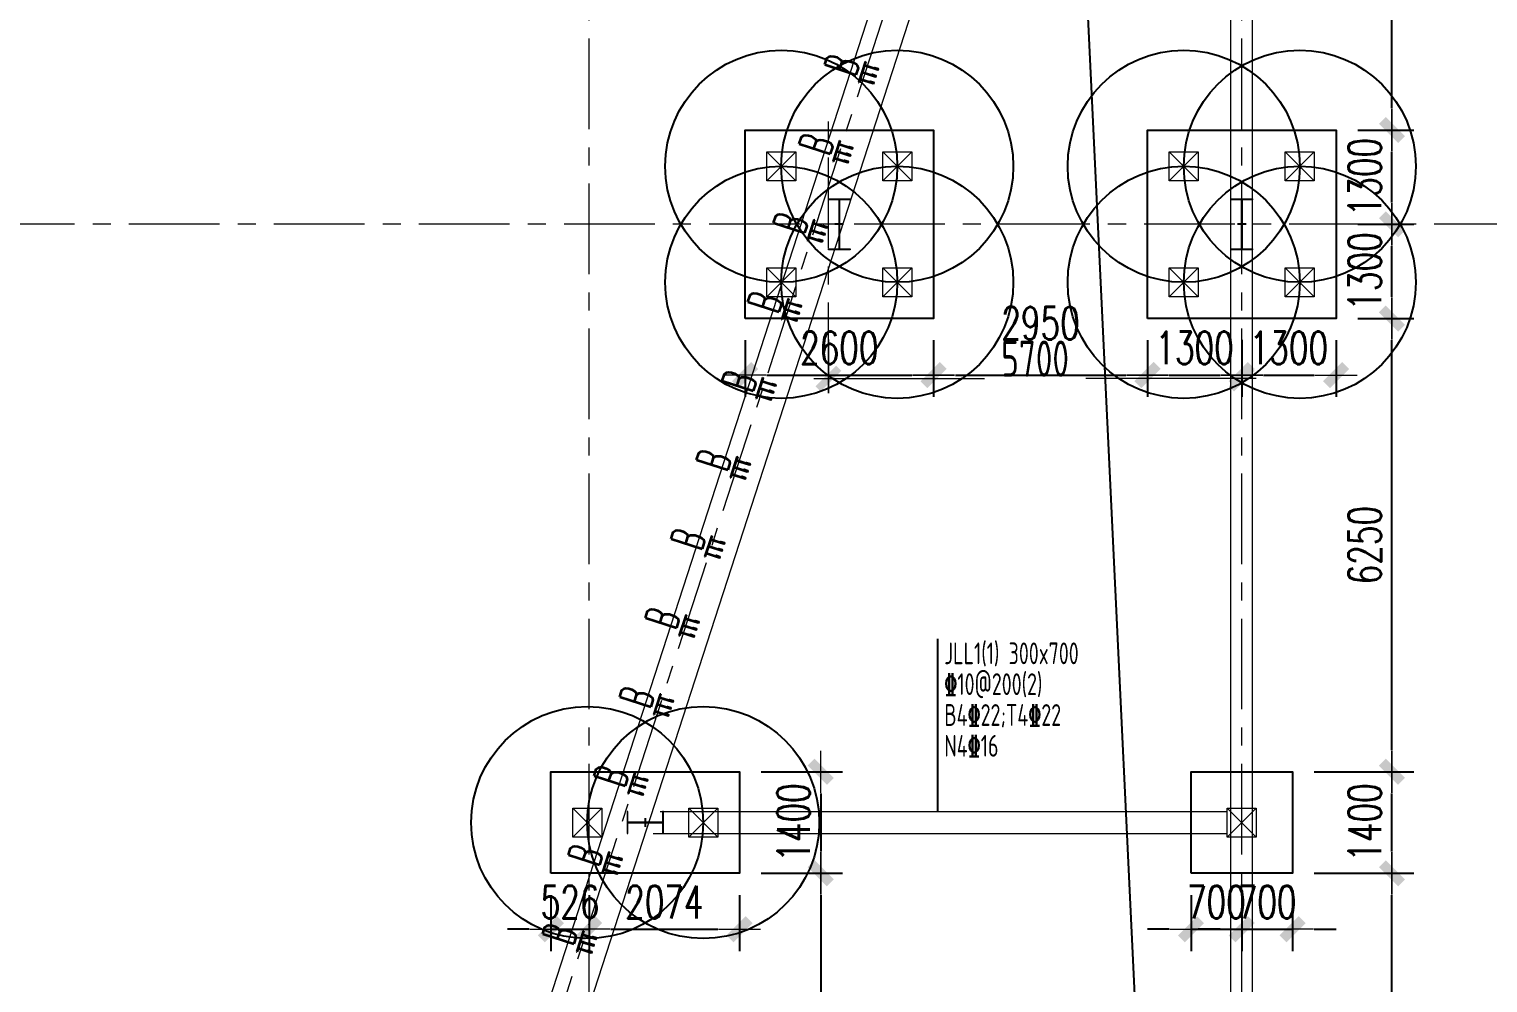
# Model space of a CAD drawing. Extents: x -1201378 to 2367219, y -619313 to 244905.
# Drawn here: x -235480 to -215365, y -8559 to 4593 of the extents above; entities that cross this region are included whole.
import ezdxf

# ---------------------------------------------------------------- set-up
doc = ezdxf.new("R2010")
doc.units = 0
doc.header["$LTSCALE"] = 1000
doc.linetypes.add('CENTER', pattern=[2, 1.25, -0.25, 0.25, -0.25])
doc.layers.get('0').update_dxf_attribs({"linetype": 'CONTINUOUS'})
doc.layers.get('Defpoints').update_dxf_attribs({"linetype": 'CONTINUOUS'})
for name, color, linetype in [('!ZN1-填充-8', 8, 'CONTINUOUS'), ('2钢材断面', 2, 'CONTINUOUS'), ('30预埋件', 30, 'CONTINUOUS'), ('40钢材投影', 40, 'CONTINUOUS'), ('ALT_CEN-0-30', 1, 'CENTER'), ('S-DOTE1', 140, 'CENTER'), ('S-HATCH1-W', 252, 'CONTINUOUS'), ('S-SKL-H', 151, 'CONTINUOUS'), ('结构轮廓线', 1, 'CONTINUOUS')]:
    doc.layers.add(name, color=color, linetype=linetype)
for name, color, linetype, lineweight in [('S-axis', 111, 'CONTINUOUS', 0), ('S-bkl', 4, 'CONTINUOUS', 0), ('S-col', 2, 'CONTINUOUS', 0), ('S-dim', 81, 'CONTINUOUS', 0), ('S-dote', 5, 'CENTER', 0), ('S-zhuang', 1, 'CONTINUOUS', 0)]:
    doc.layers.add(name, color=color, linetype=linetype, lineweight=lineweight)
doc.styles.add('DHTEXT-1', font='romans.shx', dxfattribs={"width": 0.7, "bigfont": 'chinese.shx'})
doc.styles.add('SS1', font='tj-romans1.shx', dxfattribs={"width": 0.7, "bigfont": 'tj-hztxt1.shx'})
doc.styles.add('TSSD_Dimension', font='tssdeng.shx', dxfattribs={"width": 0.7, "bigfont": 'hztxt.shx'})
doc.styles.add('样式 1', font='yjkeng.shx', dxfattribs={"width": 0.7, "height": 300, "bigfont": 'yjkchn.shx'})
doc.dimstyles.new('S-150-ARCHI', dxfattribs={"dimscale": 150, "dimtxt": 3, "dimasz": 2, "dimexe": 2, "dimexo": 2, "dimgap": 1, "dimtad": 1, "dimdec": 0, "dimzin": 0, "dimdsep": 46, "dimtxsty": 'SS1', "dimblk1": 'TT', "dimblk2": 'TT', "dimsah": 1, "dimcen": 1, "dimclrd": 256, "dimclre": 256, "dimclrt": 256, "dimadec": 0, "dimazin": 0, "dimtfac": 1, "dimtdec": 0, "dimtix": 1, "dimtmove": 2, "dimatfit": 0, "dimldrblk": 'TT', "dimfxl": 2, "dimtolj": 1, "dimtzin": 0, "dimarcsym": 0})
doc.dimstyles.new('TSSD_200_200', dxfattribs={"dimtxt": 500, "dimasz": 200, "dimexe": 200, "dimexo": 500, "dimgap": 200, "dimtad": 1, "dimdec": 0, "dimzin": 0, "dimdsep": 46, "dimtxsty": 'TSSD_Dimension', "dimblk": 'ARCHTICK', "dimcen": 0, "dimdle": 200, "dimclrt": 7, "dimadec": 0, "dimazin": 0, "dimtfac": 1, "dimtdec": 0, "dimtix": 1, "dimtmove": 2, "dimatfit": 3, "dimfxl": 1, "dimtolj": 1, "dimtzin": 0, "dimarcsym": 0})

# ---------------------------------------------------------------- blocks, each defined once
blk = doc.blocks.new('_ArchTick')
at = {"color": 0, "linetype": 'ByBlock', "const_width": 0.5}
blk.add_lwpolyline([(-0.71, -0.71), (0.71, 0.71)], dxfattribs=at)
blk = doc.blocks.new('*D115')
at = {"layer": 'Defpoints', "color": 0, "transparency": 16777216}
for p in [(-224458, -199188), (-218758, -199188), (-218758, -200226)]:
    blk.add_point(p, dxfattribs=at)
at = {"layer": 'S-axis', "color": 0, "lineweight": -2, "transparency": 16777216}
for p, q in [((-224458, -199688), (-224458, -200426)), ((-218758, -199688), (-218758, -200426)), ((-224658, -200226), (-222307, -200226)), ((-218558, -200226), (-220910, -200226))]:
    blk.add_line(p, q, dxfattribs=at)
at = {"layer": 'S-axis', "color": 0, "lineweight": -2, "transparency": 16777216, "xscale": 200, "yscale": 200, "zscale": 200, "rotation": 180}
blk.add_blockref('_ArchTick', (-224458, -200226), dxfattribs=at)
at = {"layer": 'S-axis', "color": 0, "lineweight": -2, "transparency": 16777216, "xscale": 200, "yscale": 200, "zscale": 200}
blk.add_blockref('_ArchTick', (-218758, -200226), dxfattribs=at)
at = {"layer": 'S-axis', "color": 7, "transparency": 16777216, "insert": (-221608, -199951), "char_height": 500, "attachment_point": 5, "style": 'TSSD_Dimension'}
blk.add_mtext('\\A1;5700', dxfattribs=at)
blk = doc.blocks.new('nt66')
at = {"layer": 'S-col'}
blk.add_lwpolyline([(-195790, 766820), (-195490, 766820), (-195490, 766808), (-195636, 766808), (-195636, 766132), (-195490, 766132), (-195490, 766120), (-195790, 766120), (-195790, 766132), (-195644, 766132), (-195644, 766808), (-195790, 766808)], close=True, dxfattribs=at)
blk = doc.blocks.new('33333')
for p in [(-73764, -60400), (-68214, -60400)]:
    blk.add_blockref('nt66', p)
blk = doc.blocks.new('S-ZHUANG-400')
at = {"layer": 'S-zhuang'}
for p, q in [((200, -200), (-200, 200)), ((-200, -200), (200, 200))]:
    blk.add_line(p, q, dxfattribs=at)
blk.add_lwpolyline([(-200, 200), (200, 200), (200, -200), (-200, -200)], close=True, dxfattribs=at)
blk = doc.blocks.new('CT4')
at = {"layer": 'Defpoints'}
for centre in [(-100831, -168442), (-99231, -168442), (-100831, -170042), (-99231, -170042)]:
    blk.add_circle(centre, 1600, dxfattribs=at)
at = {"layer": 'S-DOTE1', "ltscale": 0.25}
for p, q in [((-99971, -169242), (-100091, -169242)), ((-100031, -169182), (-100031, -169302))]:
    blk.add_line(p, q, dxfattribs=at)
at = {"layer": 'S-HATCH1-W'}
blk.add_lwpolyline([(-101331, -170542), (-101331, -167942), (-98731, -167942), (-98731, -170542)], close=True, dxfattribs=at)
at = {"layer": 'S-zhuang', "rotation": 90.00000000000001}
for p in [(-100831, -168442), (-99231, -168442), (-100831, -170042), (-99231, -170042)]:
    blk.add_blockref('S-ZHUANG-400', p, dxfattribs=at)
blk = doc.blocks.new('CT2')
at = {"layer": 'Defpoints'}
for centre in [(-193625, -186366), (-193625, -187966)]:
    blk.add_circle(centre, 1600, dxfattribs=at)
at = {"layer": 'S-DOTE1', "ltscale": 0.25}
for p, q in [((-193565, -187166), (-193685, -187166)), ((-193625, -187226), (-193625, -187106))]:
    blk.add_line(p, q, dxfattribs=at)
at = {"layer": 'S-HATCH1-W'}
blk.add_lwpolyline([(-194325, -185866), (-192925, -185866), (-192925, -188466), (-194325, -188466)], close=True, dxfattribs=at)
at = {"layer": 'S-zhuang'}
for p in [(-193625, -186366), (-193625, -187966)]:
    blk.add_blockref('S-ZHUANG-400', p, dxfattribs=at)
blk = doc.blocks.new('CT1')
at = {"layer": 'S-HATCH1-W'}
blk.add_lwpolyline([(-91607, -249948), (-91607, -248548), (-90207, -248548), (-90207, -249948)], close=True, dxfattribs=at)
at = {"layer": 'S-zhuang', "rotation": 90.00000000000001}
blk.add_blockref('S-ZHUANG-400', (-90907, -249248), dxfattribs=at)
blk = doc.blocks.new('TT')
blk.add_line((-0.969, 0), (0.969, 0))
at = {"const_width": 0.45}
blk.add_lwpolyline([(-0.442, -0.442), (0.442, 0.442)], dxfattribs=at)
blk = doc.blocks.new('*D2433')
at = {"layer": 'Defpoints', "color": 0, "transparency": 16777216}
for p in [(-220058, 602), (-218758, 602), (-218758, -177)]:
    blk.add_point(p, dxfattribs=at)
at = {"layer": 'S-dim', "lineweight": -2, "transparency": 16777216}
for p, q in [((-220058, 302), (-220058, -477)), ((-218758, 302), (-218758, -477)), ((-219758, -177), (-219058, -177))]:
    blk.add_line(p, q, dxfattribs=at)
at = {"layer": 'S-dim', "lineweight": -2, "transparency": 16777216, "xscale": 300, "yscale": 300, "zscale": 300, "rotation": 180}
blk.add_blockref('TT', (-220058, -177), dxfattribs=at)
at = {"layer": 'S-dim', "lineweight": -2, "transparency": 16777216, "xscale": 300, "yscale": 300, "zscale": 300}
blk.add_blockref('TT', (-218758, -177), dxfattribs=at)
at = {"layer": 'S-dim', "transparency": 16777216, "insert": (-219408, 198), "char_height": 450, "attachment_point": 5, "style": 'SS1'}
blk.add_mtext('\\A1;1300', dxfattribs=at)
blk = doc.blocks.new('*D2434')
at = {"layer": 'Defpoints', "color": 0, "transparency": 16777216}
for p in [(-218758, 602), (-217458, 602), (-217458, -177)]:
    blk.add_point(p, dxfattribs=at)
at = {"layer": 'S-dim', "lineweight": -2, "transparency": 16777216}
for p, q in [((-218758, 302), (-218758, -477)), ((-217458, 302), (-217458, -477)), ((-218458, -177), (-217758, -177))]:
    blk.add_line(p, q, dxfattribs=at)
at = {"layer": 'S-dim', "lineweight": -2, "transparency": 16777216, "xscale": 300, "yscale": 300, "zscale": 300, "rotation": 180}
blk.add_blockref('TT', (-218758, -177), dxfattribs=at)
at = {"layer": 'S-dim', "lineweight": -2, "transparency": 16777216, "xscale": 300, "yscale": 300, "zscale": 300}
blk.add_blockref('TT', (-217458, -177), dxfattribs=at)
at = {"layer": 'S-dim', "transparency": 16777216, "insert": (-218108, 198), "char_height": 450, "attachment_point": 5, "style": 'SS1'}
blk.add_mtext('\\A1;1300', dxfattribs=at)
blk = doc.blocks.new('*D2435')
at = {"layer": 'Defpoints', "color": 0, "transparency": 16777216}
for p in [(-217458, 1902), (-216687, 1902), (-217458, 602)]:
    blk.add_point(p, dxfattribs=at)
at = {"layer": 'S-dim', "lineweight": -2, "transparency": 16777216}
for p, q in [((-217158, 1902), (-216387, 1902)), ((-216687, 902), (-216687, 1602)), ((-217158, 602), (-216387, 602))]:
    blk.add_line(p, q, dxfattribs=at)
at = {"layer": 'S-dim', "lineweight": -2, "transparency": 16777216, "xscale": 300, "yscale": 300, "zscale": 300}
for p, rotation in [((-216687, 1902), 90), ((-216687, 602), 270)]:
    blk.add_blockref('TT', p, dxfattribs=dict(at, rotation=rotation))
at = {"layer": 'S-dim', "transparency": 16777216, "insert": (-217062, 1252), "char_height": 450, "attachment_point": 5, "rotation": 90, "style": 'SS1'}
blk.add_mtext('\\A1;1300', dxfattribs=at)
blk = doc.blocks.new('*D2436')
at = {"layer": 'Defpoints', "color": 0, "transparency": 16777216}
for p in [(-217458, 3202), (-216687, 3202), (-217458, 1902)]:
    blk.add_point(p, dxfattribs=at)
at = {"layer": 'S-dim', "lineweight": -2, "transparency": 16777216}
for p, q in [((-217158, 3202), (-216387, 3202)), ((-216687, 2202), (-216687, 2902)), ((-217158, 1902), (-216387, 1902))]:
    blk.add_line(p, q, dxfattribs=at)
at = {"layer": 'S-dim', "lineweight": -2, "transparency": 16777216, "xscale": 300, "yscale": 300, "zscale": 300}
for p, rotation in [((-216687, 3202), 90), ((-216687, 1902), 270)]:
    blk.add_blockref('TT', p, dxfattribs=dict(at, rotation=rotation))
at = {"layer": 'S-dim', "transparency": 16777216, "insert": (-217062, 2552), "char_height": 450, "attachment_point": 5, "rotation": 90, "style": 'SS1'}
blk.add_mtext('\\A1;1300', dxfattribs=at)
blk = doc.blocks.new('*D2457')
at = {"layer": 'Defpoints', "color": 0, "transparency": 16777216}
for p in [(-225608, 602), (-223008, 602), (-223008, -177)]:
    blk.add_point(p, dxfattribs=at)
at = {"layer": 'S-dim', "lineweight": -2, "transparency": 16777216}
for p, q in [((-225608, 302), (-225608, -477)), ((-223008, 302), (-223008, -477)), ((-225308, -177), (-223308, -177))]:
    blk.add_line(p, q, dxfattribs=at)
at = {"layer": 'S-dim', "lineweight": -2, "transparency": 16777216, "xscale": 300, "yscale": 300, "zscale": 300, "rotation": 180}
blk.add_blockref('TT', (-225608, -177), dxfattribs=at)
at = {"layer": 'S-dim', "lineweight": -2, "transparency": 16777216, "xscale": 300, "yscale": 300, "zscale": 300}
blk.add_blockref('TT', (-223008, -177), dxfattribs=at)
at = {"layer": 'S-dim', "transparency": 16777216, "insert": (-224308, 198), "char_height": 450, "attachment_point": 5, "style": 'SS1'}
blk.add_mtext('\\A1;2600', dxfattribs=at)
blk = doc.blocks.new('*D2458')
at = {"layer": 'Defpoints', "color": 0, "transparency": 16777216}
for p in [(-223008, 602), (-220058, 602), (-220058, -177)]:
    blk.add_point(p, dxfattribs=at)
at = {"layer": 'S-dim', "lineweight": -2, "transparency": 16777216}
for p, q in [((-223008, 302), (-223008, -477)), ((-220058, 302), (-220058, -477)), ((-222708, -177), (-220358, -177))]:
    blk.add_line(p, q, dxfattribs=at)
at = {"layer": 'S-dim', "lineweight": -2, "transparency": 16777216, "xscale": 300, "yscale": 300, "zscale": 300, "rotation": 180}
blk.add_blockref('TT', (-223008, -177), dxfattribs=at)
at = {"layer": 'S-dim', "lineweight": -2, "transparency": 16777216, "xscale": 300, "yscale": 300, "zscale": 300}
blk.add_blockref('TT', (-220058, -177), dxfattribs=at)
at = {"layer": 'S-dim', "transparency": 16777216, "insert": (-221533, 538), "char_height": 450, "attachment_point": 5, "style": 'SS1'}
blk.add_mtext('\\A1;2950', dxfattribs=at)
blk = doc.blocks.new('*D2473')
at = {"layer": 'Defpoints', "color": 0, "transparency": 16777216}
for p in [(-219458, -7048), (-218758, -7048), (-218758, -7820)]:
    blk.add_point(p, dxfattribs=at)
at = {"layer": 'S-dim', "lineweight": -2, "transparency": 16777216}
for p, q in [((-219458, -7348), (-219458, -8120)), ((-218758, -7348), (-218758, -8120)), ((-219758, -7820), (-220058, -7820)), ((-219458, -7820), (-218758, -7820)), ((-218458, -7820), (-218158, -7820))]:
    blk.add_line(p, q, dxfattribs=at)
at = {"layer": 'S-dim', "lineweight": -2, "transparency": 16777216, "xscale": 300, "yscale": 300, "zscale": 300}
blk.add_blockref('TT', (-219458, -7820), dxfattribs=at)
at = {"layer": 'S-dim', "lineweight": -2, "transparency": 16777216, "xscale": 300, "yscale": 300, "zscale": 300, "rotation": 180}
blk.add_blockref('TT', (-218758, -7820), dxfattribs=at)
at = {"layer": 'S-dim', "transparency": 16777216, "insert": (-219108, -7445), "char_height": 450, "attachment_point": 5, "style": 'SS1'}
blk.add_mtext('\\A1;700', dxfattribs=at)
blk = doc.blocks.new('*D2474')
at = {"layer": 'Defpoints', "color": 0, "transparency": 16777216}
for p in [(-218758, -7048), (-218058, -7048), (-218058, -7820)]:
    blk.add_point(p, dxfattribs=at)
at = {"layer": 'S-dim', "lineweight": -2, "transparency": 16777216}
for p, q in [((-218758, -7348), (-218758, -8120)), ((-218058, -7348), (-218058, -8120)), ((-219058, -7820), (-219358, -7820)), ((-218758, -7820), (-218058, -7820)), ((-217758, -7820), (-217458, -7820))]:
    blk.add_line(p, q, dxfattribs=at)
at = {"layer": 'S-dim', "lineweight": -2, "transparency": 16777216, "xscale": 300, "yscale": 300, "zscale": 300}
blk.add_blockref('TT', (-218758, -7820), dxfattribs=at)
at = {"layer": 'S-dim', "lineweight": -2, "transparency": 16777216, "xscale": 300, "yscale": 300, "zscale": 300, "rotation": 180}
blk.add_blockref('TT', (-218058, -7820), dxfattribs=at)
at = {"layer": 'S-dim', "transparency": 16777216, "insert": (-218408, -7445), "char_height": 450, "attachment_point": 5, "style": 'SS1'}
blk.add_mtext('\\A1;700', dxfattribs=at)
blk = doc.blocks.new('*D2483')
at = {"layer": 'Defpoints', "color": 0, "transparency": 16777216}
for p in [(-218058, -7048), (-216687, -7048), (-217458, -13298)]:
    blk.add_point(p, dxfattribs=at)
at = {"layer": 'S-dim', "lineweight": -2, "transparency": 16777216}
for p, q in [((-217758, -7048), (-216387, -7048)), ((-216687, -12998), (-216687, -7348)), ((-217158, -13298), (-216387, -13298))]:
    blk.add_line(p, q, dxfattribs=at)
at = {"layer": 'S-dim', "lineweight": -2, "transparency": 16777216, "xscale": 300, "yscale": 300, "zscale": 300}
for p, rotation in [((-216687, -7048), 90), ((-216687, -13298), 270)]:
    blk.add_blockref('TT', p, dxfattribs=dict(at, rotation=rotation))
at = {"layer": 'S-dim', "transparency": 16777216, "insert": (-217062, -10173), "char_height": 450, "attachment_point": 5, "rotation": 90, "style": 'SS1'}
blk.add_mtext('\\A1;6250', dxfattribs=at)
blk = doc.blocks.new('*D2484')
at = {"layer": 'Defpoints', "color": 0, "transparency": 16777216}
for p in [(-218058, -5648), (-216687, -5648), (-218058, -7048)]:
    blk.add_point(p, dxfattribs=at)
at = {"layer": 'S-dim', "lineweight": -2, "transparency": 16777216}
for p, q in [((-217758, -5648), (-216387, -5648)), ((-216687, -6748), (-216687, -5948)), ((-217758, -7048), (-216387, -7048))]:
    blk.add_line(p, q, dxfattribs=at)
at = {"layer": 'S-dim', "lineweight": -2, "transparency": 16777216, "xscale": 300, "yscale": 300, "zscale": 300}
for p, rotation in [((-216687, -5648), 90), ((-216687, -7048), 270)]:
    blk.add_blockref('TT', p, dxfattribs=dict(at, rotation=rotation))
at = {"layer": 'S-dim', "transparency": 16777216, "insert": (-217062, -6348), "char_height": 450, "attachment_point": 5, "rotation": 90, "style": 'SS1'}
blk.add_mtext('\\A1;1400', dxfattribs=at)
blk = doc.blocks.new('*D2485')
at = {"layer": 'Defpoints', "color": 0, "transparency": 16777216}
for p in [(-217458, 602), (-216687, 602), (-218058, -5648)]:
    blk.add_point(p, dxfattribs=at)
at = {"layer": 'S-dim', "lineweight": -2, "transparency": 16777216}
for p, q in [((-217158, 602), (-216387, 602)), ((-216687, -5348), (-216687, 302)), ((-217758, -5648), (-216387, -5648))]:
    blk.add_line(p, q, dxfattribs=at)
at = {"layer": 'S-dim', "lineweight": -2, "transparency": 16777216, "xscale": 300, "yscale": 300, "zscale": 300}
for p, rotation in [((-216687, 602), 90), ((-216687, -5648), 270)]:
    blk.add_blockref('TT', p, dxfattribs=dict(at, rotation=rotation))
at = {"layer": 'S-dim', "transparency": 16777216, "insert": (-217062, -2523), "char_height": 450, "attachment_point": 5, "rotation": 90, "style": 'SS1'}
blk.add_mtext('\\A1;6250', dxfattribs=at)
blk = doc.blocks.new('*D2486')
at = {"layer": 'Defpoints', "color": 0, "transparency": 16777216}
for p in [(-217958, 9452), (-216687, 9452), (-217458, 3202)]:
    blk.add_point(p, dxfattribs=at)
at = {"layer": 'S-dim', "lineweight": -2, "transparency": 16777216}
for p, q in [((-217658, 9452), (-216387, 9452)), ((-216687, 3502), (-216687, 9152)), ((-217158, 3202), (-216387, 3202))]:
    blk.add_line(p, q, dxfattribs=at)
at = {"layer": 'S-dim', "lineweight": -2, "transparency": 16777216, "xscale": 300, "yscale": 300, "zscale": 300}
for p, rotation in [((-216687, 9452), 90), ((-216687, 3202), 270)]:
    blk.add_blockref('TT', p, dxfattribs=dict(at, rotation=rotation))
at = {"layer": 'S-dim', "transparency": 16777216, "insert": (-217062, 6327), "char_height": 450, "attachment_point": 5, "rotation": 90, "style": 'SS1'}
blk.add_mtext('\\A1;6250', dxfattribs=at)
blk = doc.blocks.new('*D2490')
at = {"layer": 'Defpoints', "color": 0, "transparency": 16777216}
for p in [(-228284, -7048), (-227758, -7048), (-227758, -7820)]:
    blk.add_point(p, dxfattribs=at)
at = {"layer": 'S-dim', "lineweight": -2, "transparency": 16777216}
for p, q in [((-228284, -7348), (-228284, -8120)), ((-227758, -7348), (-227758, -8120)), ((-228584, -7820), (-228884, -7820)), ((-228284, -7820), (-227758, -7820)), ((-227458, -7820), (-227158, -7820))]:
    blk.add_line(p, q, dxfattribs=at)
at = {"layer": 'S-dim', "lineweight": -2, "transparency": 16777216, "xscale": 300, "yscale": 300, "zscale": 300}
blk.add_blockref('TT', (-228284, -7820), dxfattribs=at)
at = {"layer": 'S-dim', "lineweight": -2, "transparency": 16777216, "xscale": 300, "yscale": 300, "zscale": 300, "rotation": 180}
blk.add_blockref('TT', (-227758, -7820), dxfattribs=at)
at = {"layer": 'S-dim', "transparency": 16777216, "insert": (-228021, -7445), "char_height": 450, "attachment_point": 5, "style": 'SS1'}
blk.add_mtext('\\A1;526', dxfattribs=at)
blk = doc.blocks.new('*D2491')
at = {"layer": 'Defpoints', "color": 0, "transparency": 16777216}
for p in [(-227758, -7048), (-225684, -7048), (-225684, -7820)]:
    blk.add_point(p, dxfattribs=at)
at = {"layer": 'S-dim', "lineweight": -2, "transparency": 16777216}
for p, q in [((-227758, -7348), (-227758, -8120)), ((-225684, -7348), (-225684, -8120)), ((-227458, -7820), (-225984, -7820))]:
    blk.add_line(p, q, dxfattribs=at)
at = {"layer": 'S-dim', "lineweight": -2, "transparency": 16777216, "xscale": 300, "yscale": 300, "zscale": 300, "rotation": 180}
blk.add_blockref('TT', (-227758, -7820), dxfattribs=at)
at = {"layer": 'S-dim', "lineweight": -2, "transparency": 16777216, "xscale": 300, "yscale": 300, "zscale": 300}
blk.add_blockref('TT', (-225684, -7820), dxfattribs=at)
at = {"layer": 'S-dim', "transparency": 16777216, "insert": (-226721, -7445), "char_height": 450, "attachment_point": 5, "style": 'SS1'}
blk.add_mtext('\\A1;2074', dxfattribs=at)
blk = doc.blocks.new('*D2492')
at = {"layer": 'Defpoints', "color": 0, "transparency": 16777216}
for p in [(-225684, -5648), (-225684, -7048), (-224564, -7048)]:
    blk.add_point(p, dxfattribs=at)
at = {"layer": 'S-dim', "lineweight": -2, "transparency": 16777216}
for p, q in [((-225384, -5648), (-224264, -5648)), ((-224564, -5948), (-224564, -6748)), ((-225384, -7048), (-224264, -7048))]:
    blk.add_line(p, q, dxfattribs=at)
at = {"layer": 'S-dim', "lineweight": -2, "transparency": 16777216, "xscale": 300, "yscale": 300, "zscale": 300}
for p, rotation in [((-224564, -5648), 90), ((-224564, -7048), 270)]:
    blk.add_blockref('TT', p, dxfattribs=dict(at, rotation=rotation))
at = {"layer": 'S-dim', "transparency": 16777216, "insert": (-224939, -6348), "char_height": 450, "attachment_point": 5, "rotation": 90, "style": 'SS1'}
blk.add_mtext('\\A1;1400', dxfattribs=at)
blk = doc.blocks.new('*D2493')
at = {"layer": 'Defpoints', "color": 0, "transparency": 16777216}
for p in [(-225684, -7048), (-225328, -13298), (-224564, -13298)]:
    blk.add_point(p, dxfattribs=at)
at = {"layer": 'S-dim', "lineweight": -2, "transparency": 16777216}
for p, q in [((-225384, -7048), (-224264, -7048)), ((-224564, -7348), (-224564, -12998)), ((-225028, -13298), (-224264, -13298))]:
    blk.add_line(p, q, dxfattribs=at)
at = {"layer": 'S-dim', "lineweight": -2, "transparency": 16777216, "xscale": 300, "yscale": 300, "zscale": 300}
for p, rotation in [((-224564, -7048), 90), ((-224564, -13298), 270)]:
    blk.add_blockref('TT', p, dxfattribs=dict(at, rotation=rotation))
at = {"layer": 'S-dim', "transparency": 16777216, "insert": (-224939, -10173), "char_height": 450, "attachment_point": 5, "rotation": 90, "style": 'SS1'}
blk.add_mtext('\\A1;6250', dxfattribs=at)
blk = doc.blocks.new('234')
at = {"layer": '!ZN1-填充-8'}
h = blk.add_hatch(color=252, dxfattribs=at)
h.dxf.hatch_style = 1
h.paths.add_polyline_path([(-105, -10), (-113, -10), (-105, -18)])
h = blk.add_hatch(color=252, dxfattribs=at)
h.dxf.hatch_style = 1
h.paths.add_polyline_path([(-95, -18), (-105, -18), (-105, -10), (-95, -10)])
h = blk.add_hatch(color=252, dxfattribs=at)
h.dxf.hatch_style = 1
h.paths.add_polyline_path([(-95, -10), (-87, -10), (-95, -18)])
h = blk.add_hatch(color=252, dxfattribs=at)
h.dxf.hatch_style = 1
h.paths.add_polyline_path([(-5, -10), (-13, -10), (-5, -18)])
h = blk.add_hatch(color=252, dxfattribs=at)
h.dxf.hatch_style = 1
h.paths.add_polyline_path([(5, -18), (-5, -18), (-5, -10), (5, -10)])
h = blk.add_hatch(color=252, dxfattribs=at)
h.dxf.hatch_style = 1
h.paths.add_polyline_path([(5, -10), (13, -10), (5, -18)])
h = blk.add_hatch(color=252, dxfattribs=at)
h.dxf.hatch_style = 1
h.paths.add_polyline_path([(95, -10), (87, -10), (95, -18)])
h = blk.add_hatch(color=252, dxfattribs=at)
h.dxf.hatch_style = 1
h.paths.add_polyline_path([(105, -18), (95, -18), (95, -10), (105, -10)])
h = blk.add_hatch(color=252, dxfattribs=at)
h.dxf.hatch_style = 1
h.paths.add_polyline_path([(105, -10), (113, -10), (105, -18)])
at = {"layer": '2钢材断面'}
for p, q in [((-150, 0), (-150, -10)), ((150, 0), (-150, 0)), ((150, 0), (150, -10)), ((-94, -10), (-150, -10)), ((0, -10), (-94, -10)), ((106, -10), (0, -10)), ((150, -10), (106, -10))]:
    blk.add_line(p, q, dxfattribs=at)
at = {"layer": '40钢材投影'}
for p, q in [((-105, -18), (-113, -10)), ((-105, -10), (-105, -200)), ((-95, -200), (-105, -200)), ((-95, -10), (-95, -200)), ((-95, -18), (-87, -10)), ((-5, -18), (-13, -10)), ((-5, -10), (-5, -200)), ((5, -200), (-5, -200)), ((5, -10), (5, -200)), ((5, -18), (13, -10)), ((95, -18), (87, -10)), ((95, -10), (95, -200)), ((105, -200), (95, -200)), ((105, -10), (105, -200)), ((105, -18), (113, -10))]:
    blk.add_line(p, q, dxfattribs=at)
for points in [[(-95, -172), (-95, -150), (-85, -150), (-85, -200), (-95, -200), (-95, -184)], [(5, -172), (5, -150), (15, -150), (15, -200), (5, -200), (5, -184)], [(105, -172), (105, -150), (115, -150), (115, -200), (105, -200), (105, -184)]]:
    blk.add_lwpolyline(points, dxfattribs=at)
at = {"layer": 'ALT_CEN-0-30', "ltscale": 0.3}
for p, q in [((-100, 0), (-100, -215)), ((0, 0), (0, -215)), ((100, 0), (100, -215))]:
    blk.add_line(p, q, dxfattribs=at)
blk = doc.blocks.new('20250912155743')
at = {"layer": '40钢材投影', "color": 2, "ltscale": 500, "rotation": 72.02175323771912}
blk.add_blockref('234', (0, 0), dxfattribs=at)
blk = doc.blocks.new('2#轴网')
at = {"layer": 'S-dote'}
for p, q in [((-227758.5, -270787), (-227758.5, -175298.2)), ((-218758.5, -270787), (-218758.5, -175298.2)), ((-224458.5, -200428.2), (-224458.5, -196638.2)), ((-74854.3, -198098.2), (-251154.3, -198098.2))]:
    blk.add_line(p, q, dxfattribs=at)
blk.add_lwpolyline([(-241957, -251508.6), (-218110.9, -178014.1)], dxfattribs=at)
at = {"layer": 'S-axis'}
dim = blk.add_linear_dim(base=(-218758.5, -200225.7), p1=(-224458.5, -199188.2), p2=(-218758.5, -199188.2), angle=0, dimstyle='TSSD_200_200', dxfattribs=at)
dim.commit()
dim.dimension.update_dxf_attribs({"geometry": '*D115', "text_midpoint": (-221608.5, -199950.7), "dimtype": 161})

msp = doc.modelspace()

# ---------------------------------------------------------------- linework, layer by layer
at = {"layer": 'Defpoints', "color": 1}
msp.add_line((-221191.4, 11258.1), (-214519.2, -128743.1), dxfattribs=at)
at = {"layer": 'S-bkl'}
for p, q in [((-219387.2, 18698), (-240750.9, -47140.8)), ((-240208.5, -47250.2), (-218937.8, 18301.8)), ((-218908.5, -63760.2), (-218908.5, 10001.8)), ((-226777.8, -6198.2), (-218958.5, -6198.2)), ((-226875.1, -6498.2), (-218958.5, -6498.2))]:
    msp.add_line(p, q, dxfattribs=at)
msp.add_lwpolyline([(-218608.5, -63760.2), (-218608.5, 10001.8)], dxfattribs=at)
at = {"layer": 'S-col'}
msp.add_lwpolyline([(-226734.2, -6498.2), (-226734.2, -6198.2), (-226746.2, -6198.2), (-226746.2, -6344.2), (-227222.2, -6344.2), (-227222.2, -6198.2), (-227234.2, -6198.2), (-227234.2, -6498.2), (-227222.2, -6498.2), (-227222.2, -6352.2), (-226746.2, -6352.2), (-226746.2, -6498.2)], close=True, dxfattribs=at)
at = {"layer": 'S-SKL-H'}
msp.add_line((-222947.5, -6198.2), (-222947.5, -3816), dxfattribs=at)

# ---------------------------------------------------------------- block references
at = {"layer": 'S-axis'}
msp.add_blockref('2#轴网', (0, 200000), dxfattribs=at)
at = {"layer": 'S-col'}
msp.add_blockref('33333', (45095.7, -704168.2), dxfattribs=at)
at = {"layer": 'S-zhuang'}
for name, p in [('CT4', (-124277.3, 171143.8)), ('CT4', (-118727.3, 171143.8)), ('CT1', (-127851, 242900))]:
    msp.add_blockref(name, p, dxfattribs=at)
at = {"layer": 'S-zhuang', "rotation": 90}
msp.add_blockref('CT2', (-414150.4, 187276.6), dxfattribs=at)
at = {"layer": '结构轮廓线', "ltscale": 500}
ref = msp.add_blockref('20250912155743', (-223997.5, 4003.4), dxfattribs=at)
ref.add_attrib('B', 'B', (-224092.8, 3923.6), dxfattribs={"layer": '30预埋件', "height": 450, "rotation": 251.93351, "style": 'DHTEXT-1', "text_generation_flag": 6, "width": 0.55})
ref = msp.add_blockref('20250912155743', (-224351.1, 2913.7), dxfattribs=at)
ref.add_attrib('B', 'B', (-224446.4, 2833.9), dxfattribs={"layer": '30预埋件', "height": 450, "rotation": 251.93351, "style": 'DHTEXT-1', "text_generation_flag": 6, "width": 0.55})
ref = msp.add_blockref('20250912155743', (-224704.6, 1824), dxfattribs=at)
ref.add_attrib('B', 'B', (-224799.9, 1744.2), dxfattribs={"layer": '30预埋件', "height": 450, "rotation": 251.93351, "style": 'DHTEXT-1', "text_generation_flag": 6, "width": 0.55})
ref = msp.add_blockref('20250912155743', (-225058.2, 734.3), dxfattribs=at)
ref.add_attrib('B', 'B', (-225153.5, 654.5), dxfattribs={"layer": '30预埋件', "height": 450, "rotation": 251.93351, "style": 'DHTEXT-1', "text_generation_flag": 6, "width": 0.55})
ref = msp.add_blockref('20250912155743', (-225411.8, -355.4), dxfattribs=at)
ref.add_attrib('B', 'B', (-225507.1, -435.2), dxfattribs={"layer": '30预埋件', "height": 450, "rotation": 251.93351, "style": 'DHTEXT-1', "text_generation_flag": 6, "width": 0.55})
ref = msp.add_blockref('20250912155743', (-225765.4, -1445.2), dxfattribs=at)
ref.add_attrib('B', 'B', (-225860.6, -1524.9), dxfattribs={"layer": '30预埋件', "height": 450, "rotation": 251.93351, "style": 'DHTEXT-1', "text_generation_flag": 6, "width": 0.55})
ref = msp.add_blockref('20250912155743', (-226118.9, -2534.9), dxfattribs=at)
ref.add_attrib('B', 'B', (-226214.2, -2614.6), dxfattribs={"layer": '30预埋件', "height": 450, "rotation": 251.93351, "style": 'DHTEXT-1', "text_generation_flag": 6, "width": 0.55})
ref = msp.add_blockref('20250912155743', (-226472.5, -3624.6), dxfattribs=at)
ref.add_attrib('B', 'B', (-226567.8, -3704.3), dxfattribs={"layer": '30预埋件', "height": 450, "rotation": 251.93351, "style": 'DHTEXT-1', "text_generation_flag": 6, "width": 0.55})
ref = msp.add_blockref('20250912155743', (-226826.1, -4714.3), dxfattribs=at)
ref.add_attrib('B', 'B', (-226921.3, -4794), dxfattribs={"layer": '30预埋件', "height": 450, "rotation": 251.93351, "style": 'DHTEXT-1', "text_generation_flag": 6, "width": 0.55})
ref = msp.add_blockref('20250912155743', (-227179.6, -5804), dxfattribs=at)
ref.add_attrib('B', 'B', (-227274.9, -5883.7), dxfattribs={"layer": '30预埋件', "height": 450, "rotation": 251.93351, "style": 'DHTEXT-1', "text_generation_flag": 6, "width": 0.55})
ref = msp.add_blockref('20250912155743', (-227533.2, -6893.7), dxfattribs=at)
ref.add_attrib('B', 'B', (-227628.5, -6973.4), dxfattribs={"layer": '30预埋件', "height": 450, "rotation": 251.93351, "style": 'DHTEXT-1', "text_generation_flag": 6, "width": 0.55})
ref = msp.add_blockref('20250912155743', (-227886.8, -7983.4), dxfattribs=at)
ref.add_attrib('B', 'B', (-227982.1, -8063.2), dxfattribs={"layer": '30预埋件', "height": 450, "rotation": 251.93351, "style": 'DHTEXT-1', "text_generation_flag": 6, "width": 0.55})

# ---------------------------------------------------------------- texts
at = {"layer": 'S-SKL-H', "style": '样式 1', "width": 0.7}
for s, p in [('JLL1(1) 300x700', (-222860.4, -4164.8)), ('%%13210@200(2)', (-222860.4, -4589.8)), ('B4%%13222;T4%%13222', (-222860.4, -5014.8)), ('N4%%13216', (-222860.4, -5439.8))]:
    msp.add_text(s, height=300, dxfattribs=at).set_placement(p)

# ---------------------------------------------------------------- dimensions: what is measured, and where the dimension line sits
at = {"layer": 'S-dim'}
for base, p1, p2, picture, middle in [((-216686.9, 9451.8), (-217458.5, 3201.8), (-217958.5, 9451.8), '*D2486', (-217061.9, 6326.8)), ((-216686.9, 3201.8), (-217458.5, 1901.8), (-217458.5, 3201.8), '*D2436', (-217061.9, 2551.8)), ((-216686.9, 1901.8), (-217458.5, 601.8), (-217458.5, 1901.8), '*D2435', (-217061.9, 1251.8)), ((-216686.9, 601.8), (-218058.5, -5648.2), (-217458.5, 601.8), '*D2485', (-217061.9, -2523.2)), ((-224563.9, -7048.2), (-225684.2, -5648.2), (-225684.2, -7048.2), '*D2492', (-224938.9, -6348.2)), ((-216686.9, -5648.2), (-218058.5, -7048.2), (-218058.5, -5648.2), '*D2484', (-217061.9, -6348.2)), ((-224563.9, -13298.2), (-225684.2, -7048.2), (-225328.2, -13298.2), '*D2493', (-224938.9, -10173.2)), ((-216686.9, -7048.2), (-217458.5, -13298.2), (-218058.5, -7048.2), '*D2483', (-217061.9, -10173.2))]:
    dim = msp.add_linear_dim(base=base, p1=p1, p2=p2, angle=90, dimstyle='S-150-ARCHI', dxfattribs=at)
    dim.commit()
    dim.dimension.update_dxf_attribs({"geometry": picture, "text_midpoint": middle})
dim = msp.add_linear_dim(base=(-220058.5, -176.8), p1=(-223008.5, 601.8), p2=(-220058.5, 601.8), dimstyle='S-150-ARCHI', dxfattribs=at)
dim.commit()
dim.dimension.update_dxf_attribs({"geometry": '*D2458', "text_midpoint": (-221533.5, 538.5), "dimtype": 160})
for base, p1, p2, picture, middle in [((-223008.5, -176.8), (-225608.5, 601.8), (-223008.5, 601.8), '*D2457', (-224308.5, 198.2)), ((-218758.5, -176.8), (-220058.5, 601.8), (-218758.5, 601.8), '*D2433', (-219408.5, 198.2)), ((-217458.5, -176.8), (-218758.5, 601.8), (-217458.5, 601.8), '*D2434', (-218108.5, 198.2)), ((-227758.5, -7820.4), (-228284.2, -7048.2), (-227758.5, -7048.2), '*D2490', (-228021.3, -7445.4)), ((-225684.2, -7820.4), (-227758.5, -7048.2), (-225684.2, -7048.2), '*D2491', (-226721.3, -7445.4)), ((-218758.5, -7820.4), (-219458.5, -7048.2), (-218758.5, -7048.2), '*D2473', (-219108.5, -7445.4)), ((-218058.5, -7820.4), (-218758.5, -7048.2), (-218058.5, -7048.2), '*D2474', (-218408.5, -7445.4))]:
    dim = msp.add_linear_dim(base=base, p1=p1, p2=p2, dimstyle='S-150-ARCHI', dxfattribs=at)
    dim.commit()
    dim.dimension.update_dxf_attribs({"geometry": picture, "text_midpoint": middle})

doc.saveas('drawing.dxf')
